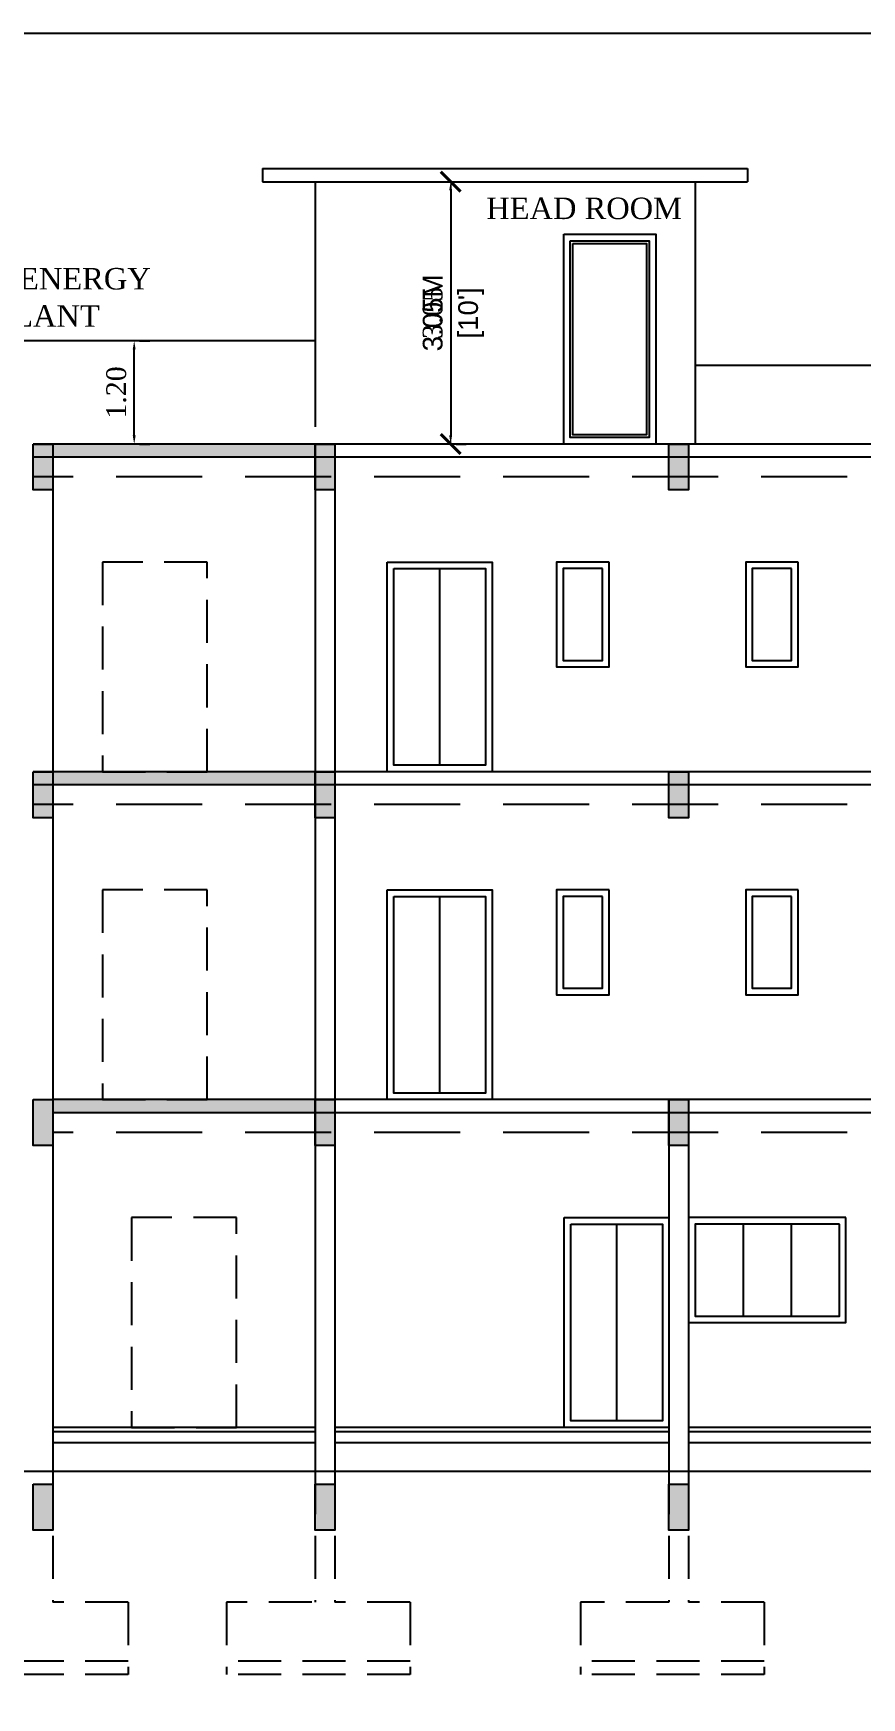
# Model space of a CAD drawing. Header units: metres. Extents: x 3616 to 3987, y 1122 to 1251.
# Drawn here: x 3913.42 to 3923.05, y 1206.52 to 1225.87 of the extents above; entities that cross this region are included whole.
import ezdxf

# ---------------------------------------------------------------- set-up
doc = ezdxf.new("R2010")
doc.units = ezdxf.units.M
doc.linetypes.add('DASHED', pattern=[0.75, 0.5, -0.25])
doc.layers.add('BLK_1_PARAPET_HT', color=233, linetype='Continuous')
doc.layers.add('BLK_1_STAIR_HEADROOM', color=55, linetype='Continuous')
doc.layers.add('Line', color=3, linetype='Continuous', lineweight=18)
doc.layers.add('Outer', color=7, linetype='Continuous', lineweight=30)
doc.styles.add('ANAND', font='times.ttf')
doc.styles.add('RS', font='arial.ttf', dxfattribs={"width": 0.3, "height": 0.2})
doc.styles.get("Standard").update_dxf_attribs({"font": 'arial.ttf'})
doc.dimstyles.new('STANDARD$0', dxfattribs={"dimtxt": 0.2, "dimasz": 0.3, "dimexe": 1, "dimexo": 2, "dimgap": 0.25, "dimtad": 1, "dimrnd": 0.25, "dimzin": 3, "dimdsep": 46, "dimtxsty": 'RS', "dimcen": 0, "dimclrd": 21, "dimclre": 21, "dimclrt": 190, "dimadec": 0, "dimazin": 0, "dimtfac": 0.7505, "dimtix": 1, "dimtmove": 1, "dimatfit": 3, "dimldrblk": 'DOTSMALL', "dimfxl": 0, "dimfrac": 1, "dimtolj": 1, "dimtzin": 0, "dimlwd": 9, "dimlwe": 13, "dimarcsym": 0})
doc.dimstyles.new('V1', dxfattribs={"dimtxt": 0.23, "dimasz": 0.1, "dimexe": 0.18, "dimexo": 0.0625, "dimgap": 0.09, "dimtad": 1, "dimzin": 0, "dimdsep": 46, "dimtxsty": 'ANAND', "dimcen": 0.09, "dimadec": 0, "dimazin": 0, "dimtfac": 1, "dimtix": 1, "dimtofl": 0, "dimtmove": 2, "dimatfit": 0, "dimfxl": 0, "dimtolj": 1, "dimtzin": 0, "dimarcsym": 0})

# ---------------------------------------------------------------- blocks, each defined once
blk = doc.blocks.new('A$C6D127CF5')
at = {"layer": 'Line', "lineweight": -2}
h = blk.add_hatch(color=8, dxfattribs=at)
h.dxf.hatch_style = 1
h.paths.add_polyline_path([(0, 18), (0, -3), (9, -3), (9, 18)])
at = {"layer": 'Outer', "lineweight": -2}
blk.add_lwpolyline([(0, 18), (9, 18), (9, -3), (0, -3)], close=True, dxfattribs=at)
blk = doc.blocks.new('*D307')
at = {"color": 0, "lineweight": -2}
for p, q in [((3918.271, 1224.041), (3918.271, 1221.191)), ((3918.333, 1224.141), (3918.451, 1224.141)), ((3918.333, 1221.091), (3918.451, 1221.091))]:
    blk.add_line(p, q, dxfattribs=at)
at = {"color": 0}
for points in [[(3918.254, 1224.041), (3918.287, 1224.041), (3918.271, 1224.141)], [(3918.254, 1221.191), (3918.287, 1221.191), (3918.271, 1221.091)]]:
    blk.add_solid(points, dxfattribs=at)
at = {"layer": 'Defpoints', "color": 0}
for p in [(3918.271, 1224.141), (3918.271, 1221.091), (3918.271, 1221.091)]:
    blk.add_point(p, dxfattribs=at)
at = {"color": 0, "insert": (3918.063, 1222.616), "char_height": 0.23, "attachment_point": 5, "rotation": 90, "style": 'ANAND'}
blk.add_mtext('\\A1;3.05', dxfattribs=at)
blk = doc.blocks.new('*D308')
at = {"color": 0, "lineweight": -2}
for p, q in [((3914.654, 1222.291), (3914.771, 1222.291)), ((3914.591, 1221.191), (3914.591, 1222.191)), ((3914.654, 1221.091), (3914.771, 1221.091))]:
    blk.add_line(p, q, dxfattribs=at)
at = {"color": 0}
for points in [[(3914.574, 1222.191), (3914.608, 1222.191), (3914.591, 1222.291)], [(3914.574, 1221.191), (3914.608, 1221.191), (3914.591, 1221.091)]]:
    blk.add_solid(points, dxfattribs=at)
at = {"layer": 'Defpoints', "color": 0}
for p in [(3914.591, 1222.291), (3914.591, 1222.291), (3914.591, 1221.091)]:
    blk.add_point(p, dxfattribs=at)
at = {"color": 0, "insert": (3914.384, 1221.691), "char_height": 0.23, "attachment_point": 5, "rotation": 90, "style": 'ANAND'}
blk.add_mtext('\\A1;1.20', dxfattribs=at)
blk = doc.blocks.new('_ArchTick')
at = {"color": 0, "linetype": 'ByBlock', "const_width": 0.15}
blk.add_lwpolyline([(-0.5, -0.5), (0.5, 0.5)], dxfattribs=at)
blk = doc.blocks.new('*D379')
at = {"layer": 'BLK_1_STAIR_HEADROOM', "color": 212, "lineweight": 13}
for p, q in [((3918.271, 1224.141), (3918.271, 1223.134)), ((3918.271, 1221.091), (3918.271, 1222.099))]:
    blk.add_line(p, q, dxfattribs=at)
at = {"layer": 'BLK_1_STAIR_HEADROOM', "color": 4, "lineweight": 9}
for p, q in [((3918.501, 1224.141), (3918.451, 1224.141)), ((3918.501, 1221.091), (3918.451, 1221.091))]:
    blk.add_line(p, q, dxfattribs=at)
at = {"layer": 'Defpoints', "color": 0}
for p in [(3918.271, 1224.141), (3918.271, 1221.091), (3918.271, 1221.091)]:
    blk.add_point(p, dxfattribs=at)
at = {"layer": 'BLK_1_STAIR_HEADROOM', "color": 212, "lineweight": 13, "xscale": 0.23, "yscale": 0.23, "zscale": 0.23}
for p, rotation in [((3918.271, 1224.141), 90), ((3918.271, 1221.091), 270)]:
    blk.add_blockref('_ArchTick', p, dxfattribs=dict(at, rotation=rotation))
at = {"layer": 'BLK_1_STAIR_HEADROOM', "color": 0, "char_height": 0.23, "attachment_point": 5, "rotation": 90}
for s, insert in [('\\A1;3.05M', (3918.063, 1222.616)), ("\\A1;[10']", (3918.508, 1222.616))]:
    blk.add_mtext(s, dxfattribs=dict(at, insert=insert))
blk = doc.blocks.new('*D380')
at = {"layer": 'BLK_1_PARAPET_HT', "color": 0, "lineweight": -2}
for p, q in [((3914.654, 1222.291), (3914.771, 1222.291)), ((3914.591, 1221.191), (3914.591, 1222.191)), ((3914.654, 1221.091), (3914.771, 1221.091))]:
    blk.add_line(p, q, dxfattribs=at)
at = {"layer": 'BLK_1_PARAPET_HT', "color": 0}
for points in [[(3914.574, 1222.191), (3914.608, 1222.191), (3914.591, 1222.291)], [(3914.574, 1221.191), (3914.608, 1221.191), (3914.591, 1221.091)]]:
    blk.add_solid(points, dxfattribs=at)
at = {"layer": 'Defpoints', "color": 0}
for p in [(3914.591, 1222.291), (3914.591, 1222.291), (3914.591, 1221.091)]:
    blk.add_point(p, dxfattribs=at)
at = {"layer": 'BLK_1_PARAPET_HT', "color": 0, "insert": (3914.384, 1221.691), "char_height": 0.23, "attachment_point": 5, "rotation": 90, "style": 'ANAND'}
blk.add_mtext('\\A1;1.20', dxfattribs=at)

msp = doc.modelspace()

# ---------------------------------------------------------------- hatches: boundary and pattern name
at = {"lineweight": -2}
h = msp.add_hatch(color=256, dxfattribs=at)
h.dxf.hatch_style = 1
h.paths.add_polyline_path([(3916.69429, 1220.93881), (3916.69429, 1221.09121), (3913.64629, 1221.09121), (3913.64629, 1220.93881)])
h = msp.add_hatch(color=256, dxfattribs=at)
h.dxf.hatch_style = 1
h.paths.add_polyline_path([(3913.64629, 1217.28121), (3913.64629, 1217.12881), (3916.69429, 1217.12881), (3916.69429, 1217.28121)])
h = msp.add_hatch(color=256, dxfattribs=at)
h.dxf.hatch_style = 1
h.paths.add_polyline_path([(3916.69429, 1213.47121), (3913.64629, 1213.47121), (3913.64629, 1213.31881), (3916.69429, 1213.31881)])

# ---------------------------------------------------------------- linework, layer by layer
for p, q in [((3916.08429, 1224.29361, -0.0324), (3916.08429, 1224.14121, -0.0324)), ((3916.08429, 1224.29361, -0.0324), (3921.72389, 1224.29361, -0.0324)), ((3921.72389, 1224.29361, -0.0324), (3921.72389, 1224.14121, -0.0324)), ((3916.08429, 1224.14121, -0.0324), (3921.72389, 1224.14121, -0.0324)), ((3916.69429, 1224.14121, -0.0324), (3916.69429, 1222.29121, -0.0324)), ((3921.11389, 1224.14121, -0.0324), (3921.11389, 1222.00561, -0.0324)), ((3916.69429, 1222.29121, -0.0324), (3905.26429, 1222.29121, -0.0324)), ((3924.92389, 1222.00561, -0.0324), (3921.11389, 1222.00561, -0.0324)), ((3941.61169, 1221.09121, -0.0324), (3913.41769, 1221.09121, -0.0324)), ((3941.61169, 1220.93881, -0.0324), (3913.41769, 1220.93881, -0.0324)), ((3913.64629, 1221.09121, -0.0324), (3913.64629, 1209.15321, -0.0324)), ((3916.69429, 1221.09121, -0.0324), (3916.69429, 1209.15321, -0.0324)), ((3916.92289, 1221.09121, -0.0324), (3916.92289, 1209.15321, -0.0324)), ((3918.14209, 1219.64341, -0.0324), (3918.14209, 1217.35741, -0.0324)), ((3941.61169, 1217.28121, -0.0324), (3913.41769, 1217.28121, -0.0324)), ((3941.61169, 1217.12881, -0.0324), (3913.41769, 1217.12881, -0.0324)), ((3918.14209, 1215.83341, -0.0324), (3918.14209, 1213.54741, -0.0324)), ((3941.61169, 1213.47121, -0.0324), (3913.64629, 1213.47121, -0.0324)), ((3920.80909, 1213.47121, -0.0324), (3920.80909, 1209.15321, -0.0324)), ((3921.03769, 1213.47121, -0.0324), (3921.03769, 1209.15321, -0.0324)), ((3941.61169, 1213.31881, -0.0324), (3913.64629, 1213.31881, -0.0324)), ((3920.19949, 1212.02341, -0.0324), (3920.19949, 1209.73741, -0.0324)), ((3921.67269, 1212.02341, -0.0324), (3921.67269, 1210.95661, -0.0324)), ((3922.23149, 1212.02341, -0.0324), (3922.23149, 1210.95661, -0.0324)), ((3916.69429, 1209.66121, -0.0324), (3913.64629, 1209.66121, -0.0324)), ((3916.69429, 1209.61041, -0.0324), (3913.64629, 1209.61041, -0.0324)), ((3920.80909, 1209.66121, -0.0324), (3916.92289, 1209.66121, -0.0324)), ((3920.80909, 1209.61041, -0.0324), (3916.92289, 1209.61041, -0.0324)), ((3924.92389, 1209.66121, -0.0324), (3921.03769, 1209.66121, -0.0324)), ((3924.92389, 1209.61041, -0.0324), (3921.03769, 1209.61041, -0.0324)), ((3916.69429, 1209.48341, -0.0324), (3913.64629, 1209.48341, -0.0324)), ((3920.80909, 1209.48341, -0.0324), (3916.92289, 1209.48341, -0.0324)), ((3924.92389, 1209.48341, -0.0324), (3921.03769, 1209.48341, -0.0324)), ((3902.15005, 1209.15321, -0.0324), (3945.36837, 1209.15321, -0.0324))]:
    msp.add_line(p, q, dxfattribs=at)
at = {"linetype": 'DASHED', "lineweight": -2, "ltscale": 2}
for p, q in [((3916.69429, 1222.29121, -0.0324), (3916.69429, 1221.09121, -0.0324)), ((3921.11389, 1222.00561, -0.0324), (3921.11389, 1221.09121, -0.0324)), ((3933.38209, 1220.71021, -0.0324), (3913.41769, 1220.71021, -0.0324)), ((3933.38209, 1216.90021, -0.0324), (3913.41769, 1216.90021, -0.0324)), ((3933.38209, 1213.09021, -0.0324), (3913.64629, 1213.09021, -0.0324))]:
    msp.add_line(p, q, dxfattribs=at)
at = {"linetype": 'DASHED', "lineweight": -2}
for p, q in [((3913.64629, 1209.15322, -0.0324), (3913.64629, 1207.62922, -0.0324)), ((3916.69429, 1209.15322, -0.0324), (3916.69429, 1207.62922, -0.0324)), ((3916.92289, 1209.15322, -0.0324), (3916.92289, 1207.62922, -0.0324)), ((3920.80909, 1209.15322, -0.0324), (3920.80909, 1207.62922, -0.0324)), ((3921.03769, 1209.15322, -0.0324), (3921.03769, 1207.62922, -0.0324)), ((3914.52259, 1207.62922, -0.0324), (3913.64629, 1207.62922, -0.0324)), ((3914.52259, 1207.62922, -0.0324), (3914.52259, 1206.79102, -0.0324)), ((3916.65619, 1207.62922, -0.0324), (3915.66559, 1207.62922, -0.0324)), ((3915.66559, 1207.62922, -0.0324), (3915.66559, 1206.79102, -0.0324)), ((3917.79919, 1207.62922, -0.0324), (3916.92289, 1207.62922, -0.0324)), ((3917.79919, 1207.62922, -0.0324), (3917.79919, 1206.79102, -0.0324)), ((3920.80909, 1207.62922, -0.0324), (3919.78039, 1207.62922, -0.0324)), ((3919.78039, 1207.62922, -0.0324), (3919.78039, 1206.79102, -0.0324)), ((3921.91399, 1207.62922, -0.0324), (3921.03769, 1207.62922, -0.0324)), ((3921.91399, 1207.62922, -0.0324), (3921.91399, 1206.79102, -0.0324)), ((3914.52259, 1206.94342, -0.0324), (3912.38899, 1206.94342, -0.0324)), ((3917.79919, 1206.94342, -0.0324), (3915.66559, 1206.94342, -0.0324)), ((3921.91399, 1206.94342, -0.0324), (3919.78039, 1206.94342, -0.0324)), ((3914.52259, 1206.79102, -0.0324), (3912.38899, 1206.79102, -0.0324)), ((3917.79919, 1206.79102, -0.0324), (3915.66559, 1206.79102, -0.0324)), ((3921.91399, 1206.79102, -0.0324), (3919.78039, 1206.79102, -0.0324))]:
    msp.add_line(p, q, dxfattribs=at)
at = {"elevation": -0.0324}
msp.add_lwpolyline([(3900.15273, 1225.86588), (3986.80321, 1225.86588), (3986.80321, 1152.9548), (3900.15273, 1152.9548)], close=True, dxfattribs=at)
at = {"lineweight": -2, "elevation": -0.0324}
for points in [[(3919.58529, 1223.52961), (3920.65529, 1223.52961), (3920.65529, 1221.09121), (3919.58529, 1221.09121)], [(3919.66149, 1223.45341), (3920.57909, 1223.45341), (3920.57909, 1221.16741), (3919.66149, 1221.16741)], [(3919.69149, 1223.42341), (3920.54909, 1223.42341), (3920.54909, 1221.19741), (3919.69149, 1221.19741)], [(3917.53249, 1219.71961), (3918.75169, 1219.71961), (3918.75169, 1217.28121), (3917.53249, 1217.28121)], [(3917.60869, 1219.64341), (3918.67549, 1219.64341), (3918.67549, 1217.35741), (3917.60869, 1217.35741)], [(3920.11278, 1219.71961), (3919.50318, 1219.71961), (3919.50318, 1218.50041), (3920.11278, 1218.50041)], [(3920.03658, 1219.64341), (3919.57938, 1219.64341), (3919.57938, 1218.57661), (3920.03658, 1218.57661)], [(3922.31051, 1219.71961), (3921.70091, 1219.71961), (3921.70091, 1218.50041), (3922.31051, 1218.50041)], [(3922.23431, 1219.64341), (3921.77711, 1219.64341), (3921.77711, 1218.57661), (3922.23431, 1218.57661)], [(3917.53249, 1215.90961), (3918.75169, 1215.90961), (3918.75169, 1213.47121), (3917.53249, 1213.47121)], [(3920.11278, 1215.90961), (3919.50318, 1215.90961), (3919.50318, 1214.69041), (3920.11278, 1214.69041)], [(3922.31051, 1215.90961), (3921.70091, 1215.90961), (3921.70091, 1214.69041), (3922.31051, 1214.69041)], [(3917.60869, 1215.83341), (3918.67549, 1215.83341), (3918.67549, 1213.54741), (3917.60869, 1213.54741)], [(3920.03658, 1215.83341), (3919.57938, 1215.83341), (3919.57938, 1214.76661), (3920.03658, 1214.76661)], [(3922.23431, 1215.83341), (3921.77711, 1215.83341), (3921.77711, 1214.76661), (3922.23431, 1214.76661)], [(3919.58989, 1212.09961), (3920.80909, 1212.09961), (3920.80909, 1209.66121), (3919.58989, 1209.66121)], [(3922.86649, 1212.09961), (3921.03769, 1212.09961), (3921.03769, 1210.88041), (3922.86649, 1210.88041)], [(3919.66609, 1212.02341), (3920.73289, 1212.02341), (3920.73289, 1209.73741), (3919.66609, 1209.73741)], [(3922.79029, 1212.02341), (3921.11389, 1212.02341), (3921.11389, 1210.95661), (3922.79029, 1210.95661)]]:
    msp.add_lwpolyline(points, close=True, dxfattribs=at)
at = {"linetype": 'DASHED', "lineweight": -2, "elevation": -0.0324}
for points in [[(3915.44038, 1219.71961), (3914.22118, 1219.71961), (3914.22118, 1217.28121), (3915.44038, 1217.28121)], [(3915.44038, 1215.90961), (3914.22118, 1215.90961), (3914.22118, 1213.47121), (3915.44038, 1213.47121)], [(3915.77989, 1212.09961), (3914.56069, 1212.09961), (3914.56069, 1209.66121), (3915.77989, 1209.66121)]]:
    msp.add_lwpolyline(points, close=True, dxfattribs=at)

# ---------------------------------------------------------------- block references
at = {"lineweight": -2, "xscale": 0.0254, "yscale": 0.0254, "zscale": 0.0254}
for p in [(3913.41769, 1220.63402, -0.0324), (3916.69429, 1220.63402, -0.0324), (3920.80909, 1220.63402, -0.0324), (3913.41769, 1216.82402, -0.0324), (3916.69429, 1216.82402, -0.0324), (3920.80909, 1216.82402, -0.0324), (3913.41769, 1213.01402, -0.0324), (3916.69429, 1213.01402, -0.0324), (3920.80909, 1213.01402, -0.0324), (3913.41769, 1208.54362, -0.0324), (3916.69429, 1208.54362, -0.0324), (3920.80909, 1208.54362, -0.0324)]:
    msp.add_blockref('A$C6D127CF5', p, dxfattribs=at)

# ---------------------------------------------------------------- texts
at = {"style": 'ANAND'}
for s, p in [('SOLAR POWER ENERGY ', (3910.50383, 1222.88807, -0.0324)), ('COLLECTING PLANT', (3910.5096, 1222.45473, -0.0324))]:
    msp.add_text(s, height=0.25, dxfattribs=at).set_placement(p)
at = {"insert": (3918.68479, 1223.95593, -0.0324), "char_height": 0.25, "width": 3.5908455, "attachment_point": 1, "style": 'ANAND'}
msp.add_mtext('HEAD ROOM', dxfattribs=at)

# ---------------------------------------------------------------- dimensions: what is measured, and where the dimension line sits
for base, p1, p2, picture, middle in [((3918.27062, 1221.09121, -0.0324), (3918.27062, 1224.14121, -0.0324), (3918.27062, 1221.09121, -0.0324), '*D307', (3918.0633, 1222.61621, -0.0324)), ((3914.59105, 1222.29121, -0.0324), (3914.59105, 1221.09121, -0.0324), (3914.59105, 1222.29121, -0.0324), '*D308', (3914.38372, 1221.69121, -0.0324))]:
    dim = msp.add_linear_dim(base=base, p1=p1, p2=p2, angle=90, dimstyle='V1')
    dim.commit()
    dim.dimension.update_dxf_attribs({"geometry": picture, "text_midpoint": middle})
at = {"layer": 'BLK_1_PARAPET_HT'}
dim = msp.add_linear_dim(base=(3914.59105, 1222.29121, -0.0324), p1=(3914.59105, 1221.09121, -0.0324), p2=(3914.59105, 1222.29121, -0.0324), angle=90, dimstyle='V1', dxfattribs=at)
dim.commit()
dim.dimension.update_dxf_attribs({"geometry": '*D380', "text_midpoint": (3914.38372, 1221.69121, -0.0324)})
at = {"layer": 'BLK_1_STAIR_HEADROOM', "color": 1}
dim = msp.add_linear_dim(base=(3918.27062, 1221.09121, -0.0324), p1=(3918.27062, 1224.14121, -0.0324), p2=(3918.27062, 1221.09121, -0.0324), angle=90, dimstyle='STANDARD$0', override={"dimtxt": 0.23, "dimasz": 0.23, "dimexe": 0.18, "dimexo": 0.23, "dimgap": 0.09, "dimtad": 0, "dimtoh": 1, "dimrnd": 0, "dimzin": 0, "dimpost": 'M\\X', "dimtxsty": 'Standard', "dimblk": 'ArchTick', "dimcen": 0.14, "dimclrd": 212, "dimclre": 4, "dimclrt": 0, "dimtfac": 1, "dimtix": 0, "dimtofl": 0, "dimtmove": 0, "dimfxl": 0, "dimfrac": 0, "dimlwd": 13, "dimlwe": 9}, dxfattribs=at)
dim.commit()
dim.dimension.update_dxf_attribs({"geometry": '*D379', "text_midpoint": (3918.27062, 1222.61621, -0.0324)})

doc.saveas('drawing.dxf')
